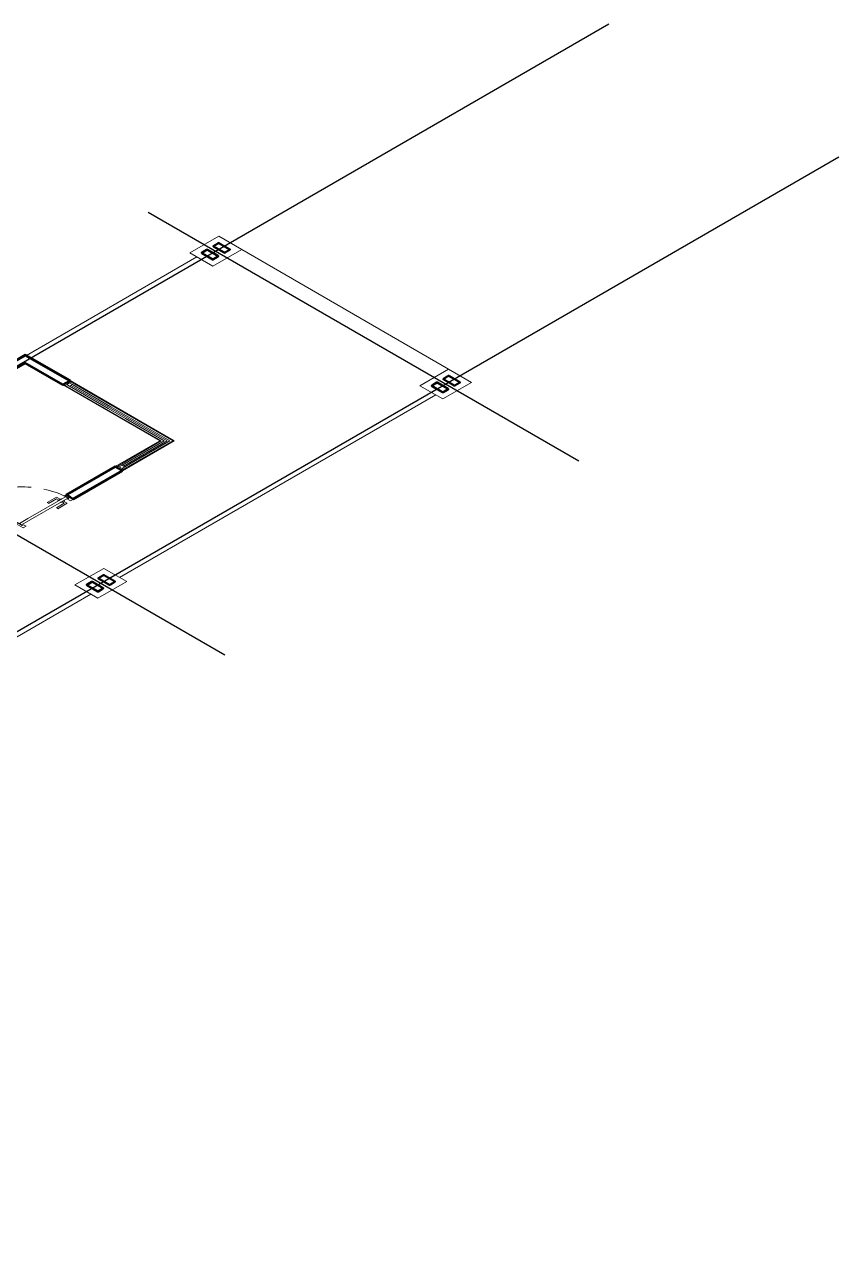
# Model space of a CAD drawing. Header units: metres. Extents: x 2 to 147, y 24 to 94.
# Drawn here: x 135.43 to 145.45, y 71.68 to 86.62 of the extents above; entities that cross this region are included whole.
import ezdxf

# ---------------------------------------------------------------- set-up
doc = ezdxf.new("R2010")
doc.units = ezdxf.units.M
doc.header["$MEASUREMENT"] = 0
doc.linetypes.add('Planta Arq. F1$0$HIDDEN', pattern=[9.525, 6.35, -3.175])
doc.layers.get('Defpoints').update_dxf_attribs({"color": 171})
doc.layers.add('CIRCUITOS', color=5, linetype='Continuous')
for name, color, linetype, lineweight in [('Planta Arq. F1$0$A-DOOR', 1, 'Continuous', 18), ('Planta Arq. F1$0$A-DOOR-HDLN', 1, 'Planta Arq. F1$0$HIDDEN', 9), ('Planta Arq. F1$0$A-FLOR', 1, 'Continuous', 18), ('Planta Arq. F1$0$A-GENM', 1, 'Continuous', 9), ('Planta Arq. F1$0$A-GLAZ', 1, 'Continuous', 18), ('Planta Arq. F1$0$A-WALL', 1, 'Continuous', 18), ('Planta Arq. F1$0$A-WALL-LOW', 1, 'Continuous', 18), ('Planta Arq. F1$0$S-COLS', 1, 'Continuous', 9), ('Planta Arq. F1$0$S-Pedestales', 1, 'Continuous', 9)]:
    doc.layers.add(name, color=color, linetype=linetype, lineweight=lineweight)

# ---------------------------------------------------------------- blocks, each defined once
blk = doc.blocks.new('Planta Arq. F1$0$M_HSS-Hollow Structural Section-Column - HSS203_2X101_6X4_8-V22-NPT 0_00 F1')
at = {"layer": 'Planta Arq. F1$0$S-COLS'}
h = blk.add_hatch(dxfattribs=at)
h.set_pattern_fill('FP_75', color=256, style=0, pattern_type=2)
h.set_pattern_definition([(225, (30.407, 12.594), (0.125865, -0.125865), []), (225, (30.407, 12.404), (0.125865, -0.125865), [])])
h.paths.add_polyline_path([(-0.042, 0.101), (-0.048, 0.099), (-0.051, 0.093), (-0.051, -0.093), (-0.048, -0.099), (-0.042, -0.102), (0.042, -0.102), (0.048, -0.099), (0.051, -0.093), (0.051, 0.093), (0.048, 0.099), (0.042, 0.101)], flags=0)
h.paths.add_polyline_path([(-0.042, 0.097), (0.042, 0.097), (0.045, 0.096), (0.047, 0.093), (0.047, -0.093), (0.045, -0.096), (0.042, -0.097), (-0.042, -0.097), (-0.045, -0.096), (-0.047, -0.093), (-0.047, 0.093), (-0.045, 0.096)], flags=0)
at = {"layer": 'Planta Arq. F1$0$S-COLS', "lineweight": 40}
for p, q in [((-0.051, 0.093), (-0.051, -0.093)), ((-0.047, -0.093), (-0.047, 0.093)), ((0.042, 0.101), (-0.042, 0.101)), ((-0.042, 0.097), (0.042, 0.097)), ((0.047, 0.093), (0.047, -0.093)), ((0.051, -0.093), (0.051, 0.093)), ((0.042, -0.097), (-0.042, -0.097)), ((-0.042, -0.102), (0.042, -0.102))]:
    blk.add_line(p, q, dxfattribs=at)
for centre, radius, start, end in [((-0.042, 0.093), 0.00884, 90, 180), ((-0.042, 0.093), 0.00442, 90, 180), ((0.042, 0.093), 0.00884, 360, 90), ((0.042, 0.093), 0.00442, 0, 90), ((-0.042, -0.093), 0.00884, 180, 270), ((-0.042, -0.093), 0.00442, 180, 270), ((0.042, -0.093), 0.00884, 270, 360), ((0.042, -0.093), 0.00442, 270, 0)]:
    blk.add_arc(centre, radius, start, end, dxfattribs=at)
blk = doc.blocks.new('Planta Arq. F1$0$M_HSS-Hollow Structural Section-Column - HSS203_2X101_6X4_8-V23-NPT 0_00 F1')
at = {"layer": 'Planta Arq. F1$0$S-COLS'}
h = blk.add_hatch(dxfattribs=at)
h.set_pattern_fill('FP_76', color=256, style=0, pattern_type=2)
h.set_pattern_definition([(45, (-30.609, -12.594), (-0.125865, 0.125865), []), (45, (-30.609, -12.404), (-0.125865, 0.125865), [])])
h.paths.add_polyline_path([(0.042, -0.102), (0.048, -0.099), (0.051, -0.093), (0.051, 0.093), (0.048, 0.099), (0.042, 0.101), (-0.042, 0.101), (-0.048, 0.099), (-0.051, 0.093), (-0.051, -0.093), (-0.048, -0.099), (-0.042, -0.102)], flags=0)
h.paths.add_polyline_path([(-0.042, -0.097), (-0.045, -0.096), (-0.047, -0.093), (-0.047, 0.093), (-0.045, 0.096), (-0.042, 0.097), (0.042, 0.097), (0.045, 0.096), (0.047, 0.093), (0.047, -0.093), (0.045, -0.096), (0.042, -0.097)], flags=0)
at = {"layer": 'Planta Arq. F1$0$S-COLS', "lineweight": 40}
for p, q in [((-0.051, -0.093), (-0.051, 0.093)), ((-0.047, 0.093), (-0.047, -0.093)), ((-0.042, 0.101), (0.042, 0.101)), ((0.042, 0.097), (-0.042, 0.097)), ((0.047, -0.093), (0.047, 0.093)), ((0.051, 0.093), (0.051, -0.093)), ((-0.042, -0.097), (0.042, -0.097)), ((0.042, -0.102), (-0.042, -0.102))]:
    blk.add_line(p, q, dxfattribs=at)
for centre, radius, start, end in [((-0.042, 0.093), 0.00884, 90, 180), ((-0.042, 0.093), 0.00442, 90, 180), ((0.042, 0.093), 0.00884, 0, 90), ((0.042, 0.093), 0.00442, 360, 90), ((-0.042, -0.093), 0.00884, 180, 270), ((-0.042, -0.093), 0.00442, 180, 270), ((0.042, -0.093), 0.00442, 270, 360), ((0.042, -0.093), 0.00884, 270, 0)]:
    blk.add_arc(centre, radius, start, end, dxfattribs=at)
blk = doc.blocks.new('Planta Arq. F1$0$M_HSS-Hollow Structural Section-Column - HSS203_2X101_6X4_8-V24-NPT 0_00 F1')
at = {"layer": 'Planta Arq. F1$0$S-COLS'}
h = blk.add_hatch(dxfattribs=at)
h.set_pattern_fill('FP_77', color=256, style=0, pattern_type=2)
h.set_pattern_definition([(225, (30.407, 8.594), (0.125865, -0.125865), []), (225, (30.407, 8.404), (0.125865, -0.125865), [])])
h.paths.add_polyline_path([(-0.042, 0.101), (-0.048, 0.099), (-0.051, 0.093), (-0.051, -0.093), (-0.048, -0.099), (-0.042, -0.102), (0.042, -0.102), (0.048, -0.099), (0.051, -0.093), (0.051, 0.093), (0.048, 0.099), (0.042, 0.101)], flags=0)
h.paths.add_polyline_path([(-0.042, 0.097), (0.042, 0.097), (0.045, 0.096), (0.047, 0.093), (0.047, -0.093), (0.045, -0.096), (0.042, -0.097), (-0.042, -0.097), (-0.045, -0.096), (-0.047, -0.093), (-0.047, 0.093), (-0.045, 0.096)], flags=0)
at = {"layer": 'Planta Arq. F1$0$S-COLS', "lineweight": 40}
for p, q in [((-0.051, 0.093), (-0.051, -0.093)), ((-0.047, -0.093), (-0.047, 0.093)), ((0.042, 0.101), (-0.042, 0.101)), ((-0.042, 0.097), (0.042, 0.097)), ((0.047, 0.093), (0.047, -0.093)), ((0.051, -0.093), (0.051, 0.093)), ((0.042, -0.097), (-0.042, -0.097)), ((-0.042, -0.102), (0.042, -0.102))]:
    blk.add_line(p, q, dxfattribs=at)
for centre, radius, start, end in [((-0.042, 0.093), 0.00884, 90, 180), ((-0.042, 0.093), 0.00442, 90, 180), ((0.042, 0.093), 0.00884, 360, 90), ((0.042, 0.093), 0.00442, 0, 90), ((-0.042, -0.093), 0.00884, 180, 270), ((-0.042, -0.093), 0.00442, 180, 270), ((0.042, -0.093), 0.00442, 270, 0), ((0.042, -0.093), 0.00884, 270, 360)]:
    blk.add_arc(centre, radius, start, end, dxfattribs=at)
blk = doc.blocks.new('Planta Arq. F1$0$M_HSS-Hollow Structural Section-Column - HSS203_2X101_6X4_8-V25-NPT 0_00 F1')
at = {"layer": 'Planta Arq. F1$0$S-COLS'}
h = blk.add_hatch(dxfattribs=at)
h.set_pattern_fill('FP_78', color=256, style=0, pattern_type=2)
h.set_pattern_definition([(45, (-30.609, -8.594), (-0.125865, 0.125865), []), (45, (-30.609, -8.404), (-0.125865, 0.125865), [])])
h.paths.add_polyline_path([(0.042, -0.102), (0.048, -0.099), (0.051, -0.093), (0.051, 0.093), (0.048, 0.099), (0.042, 0.101), (-0.042, 0.101), (-0.048, 0.099), (-0.051, 0.093), (-0.051, -0.093), (-0.048, -0.099), (-0.042, -0.102)], flags=0)
h.paths.add_polyline_path([(-0.042, -0.097), (-0.045, -0.096), (-0.047, -0.093), (-0.047, 0.093), (-0.045, 0.096), (-0.042, 0.097), (0.042, 0.097), (0.045, 0.096), (0.047, 0.093), (0.047, -0.093), (0.045, -0.096), (0.042, -0.097)], flags=0)
at = {"layer": 'Planta Arq. F1$0$S-COLS', "lineweight": 40}
for p, q in [((-0.051, -0.093), (-0.051, 0.093)), ((-0.047, 0.093), (-0.047, -0.093)), ((-0.042, 0.101), (0.042, 0.101)), ((0.042, 0.097), (-0.042, 0.097)), ((0.047, -0.093), (0.047, 0.093)), ((0.051, 0.093), (0.051, -0.093)), ((-0.042, -0.097), (0.042, -0.097)), ((0.042, -0.102), (-0.042, -0.102))]:
    blk.add_line(p, q, dxfattribs=at)
for centre, radius, start, end in [((-0.042, 0.093), 0.00884, 90, 180), ((-0.042, 0.093), 0.00442, 90, 180), ((0.042, 0.093), 0.00884, 0, 90), ((0.042, 0.093), 0.00442, 360, 90), ((-0.042, -0.093), 0.00884, 180, 270), ((-0.042, -0.093), 0.00442, 180, 270), ((0.042, -0.093), 0.00884, 270, 0), ((0.042, -0.093), 0.00442, 270, 360)]:
    blk.add_arc(centre, radius, start, end, dxfattribs=at)
blk = doc.blocks.new('Planta Arq. F1$0$M_HSS-Hollow Structural Section-Column - HSS203_2X101_6X4_8-V28-NPT 0_00 F1')
at = {"layer": 'Planta Arq. F1$0$S-COLS'}
h = blk.add_hatch(dxfattribs=at)
h.set_pattern_fill('FP_81', color=256, style=0, pattern_type=2)
h.set_pattern_definition([(225, (24.407, 8.594), (0.125865, -0.125865), []), (225, (24.407, 8.404), (0.125865, -0.125865), [])])
h.paths.add_polyline_path([(-0.042, 0.101), (-0.048, 0.099), (-0.051, 0.093), (-0.051, -0.093), (-0.048, -0.099), (-0.042, -0.102), (0.042, -0.102), (0.048, -0.099), (0.051, -0.093), (0.051, 0.093), (0.048, 0.099), (0.042, 0.101)], flags=0)
h.paths.add_polyline_path([(-0.042, 0.097), (0.042, 0.097), (0.045, 0.096), (0.047, 0.093), (0.047, -0.093), (0.045, -0.096), (0.042, -0.097), (-0.042, -0.097), (-0.045, -0.096), (-0.047, -0.093), (-0.047, 0.093), (-0.045, 0.096)], flags=0)
at = {"layer": 'Planta Arq. F1$0$S-COLS', "lineweight": 40}
for p, q in [((-0.051, 0.093), (-0.051, -0.093)), ((-0.047, -0.093), (-0.047, 0.093)), ((0.042, 0.101), (-0.042, 0.101)), ((-0.042, 0.097), (0.042, 0.097)), ((0.047, 0.093), (0.047, -0.093)), ((0.051, -0.093), (0.051, 0.093)), ((0.042, -0.097), (-0.042, -0.097)), ((-0.042, -0.102), (0.042, -0.102))]:
    blk.add_line(p, q, dxfattribs=at)
for centre, radius, start, end in [((-0.042, 0.093), 0.00884, 90, 180), ((-0.042, 0.093), 0.00442, 90, 180), ((0.042, 0.093), 0.00884, 360, 90), ((0.042, 0.093), 0.00442, 0, 90), ((-0.042, -0.093), 0.00884, 180, 270), ((-0.042, -0.093), 0.00442, 180, 270), ((0.042, -0.093), 0.00442, 270, 0), ((0.042, -0.093), 0.00884, 270, 360)]:
    blk.add_arc(centre, radius, start, end, dxfattribs=at)
blk = doc.blocks.new('Planta Arq. F1$0$M_HSS-Hollow Structural Section-Column - HSS203_2X101_6X4_8-V29-NPT 0_00 F1')
at = {"layer": 'Planta Arq. F1$0$S-COLS'}
h = blk.add_hatch(dxfattribs=at)
h.set_pattern_fill('FP_82', color=256, style=0, pattern_type=2)
h.set_pattern_definition([(45, (-24.609, -8.594), (-0.125865, 0.125865), []), (45, (-24.609, -8.404), (-0.125865, 0.125865), [])])
h.paths.add_polyline_path([(0.042, -0.102), (0.048, -0.099), (0.051, -0.093), (0.051, 0.093), (0.048, 0.099), (0.042, 0.101), (-0.043, 0.101), (-0.048, 0.099), (-0.051, 0.093), (-0.051, -0.093), (-0.048, -0.099), (-0.042, -0.102)], flags=0)
h.paths.add_polyline_path([(-0.042, -0.097), (-0.045, -0.096), (-0.047, -0.093), (-0.047, 0.093), (-0.045, 0.096), (-0.042, 0.097), (0.042, 0.097), (0.045, 0.096), (0.047, 0.093), (0.047, -0.093), (0.045, -0.096), (0.042, -0.097)], flags=0)
at = {"layer": 'Planta Arq. F1$0$S-COLS', "lineweight": 40}
for p, q in [((-0.051, -0.093), (-0.051, 0.093)), ((-0.047, 0.093), (-0.047, -0.093)), ((-0.042, 0.101), (0.042, 0.101)), ((0.042, 0.097), (-0.042, 0.097)), ((0.047, -0.093), (0.047, 0.093)), ((0.051, 0.093), (0.051, -0.093)), ((-0.042, -0.097), (0.042, -0.097)), ((0.042, -0.102), (-0.042, -0.102))]:
    blk.add_line(p, q, dxfattribs=at)
for centre, radius, start, end in [((-0.042, 0.093), 0.00884, 90, 180), ((-0.042, 0.093), 0.00442, 90, 180), ((0.042, 0.093), 0.00884, 0, 90), ((0.042, 0.093), 0.00442, 360, 90), ((-0.042, -0.093), 0.00884, 180, 270), ((-0.042, -0.093), 0.00442, 180, 270), ((0.042, -0.093), 0.00884, 270, 0), ((0.042, -0.093), 0.00442, 270, 360)]:
    blk.add_arc(centre, radius, start, end, dxfattribs=at)
blk = doc.blocks.new('Planta Arq. F1$0$VENTANA ESQUINERA - VENTANA ESQUINERA-553148-NPT 0_00 F1')
at = {"layer": 'Planta Arq. F1$0$A-GLAZ'}
for p, q in [((-0.8, 0.838), (-0.9, 0.838)), ((-0.9, 0.838), (-0.9, 0.808)), ((-0.9, 0.808), (-0.9, -0.05)), ((-0.9, 0.808), (-0.8, 0.808)), ((-0.875, 0.808), (-0.875, 0.758)), ((-0.825, 0.808), (-0.875, 0.808)), ((-0.875, 0.758), (-0.825, 0.758)), ((-0.875, -0.025), (-0.875, 0.758)), ((-0.85, 0), (-0.85, 0.758)), ((-0.825, 0.758), (-0.825, 0.808)), ((-0.825, 0.025), (-0.825, 0.758)), ((-0.8, 0.808), (-0.8, 0.838)), ((-0.8, 0.05), (-0.8, 0.808)), ((-0.875, 0.05), (-0.875, 0.67)), ((-0.825, 0.025), (-0.15, 0.025)), ((0.87, 0.05), (-0.8, 0.05)), ((-0.15, 0.025), (0.15, 0.025)), ((0.15, 0.025), (0.82, 0.025)), ((0.87, 0.025), (0.82, 0.025)), ((0.82, 0.025), (0.82, -0.025)), ((0.9, 0.05), (0.87, 0.05)), ((0.87, 0.05), (0.87, -0.05)), ((0.87, -0.025), (0.87, 0.025)), ((0.9, -0.05), (0.9, 0.05)), ((-0.9, -0.05), (0.87, -0.05)), ((-0.15, -0.025), (-0.875, -0.025)), ((-0.85, 0), (0.82, 0)), ((0.15, -0.025), (-0.15, -0.025)), ((0.82, -0.025), (0.15, -0.025)), ((0.82, -0.025), (0.87, -0.025)), ((0.87, -0.05), (0.9, -0.05))]:
    blk.add_line(p, q, dxfattribs=at)
blk = doc.blocks.new('Planta Arq. F1$0$PUERTA con marco y selocia - 0_87 x 2_14 m-504301-NPT 0_00 F1')
at = {"layer": 'Planta Arq. F1$0$A-DOOR'}
for p, q in [((-0.385, 0.062), (-0.435, 0.062)), ((-0.435, 0.062), (-0.435, -0.062)), ((-0.405, -0.062), (-0.405, 0.013)), ((-0.405, 0.013), (-0.385, 0.013)), ((-0.385, 0.013), (-0.385, 0.062)), ((0.435, 0.062), (0.385, 0.062)), ((0.385, 0.062), (0.385, 0.013)), ((0.385, 0.013), (0.405, 0.013)), ((0.405, 0.013), (0.405, -0.062)), ((0.435, -0.062), (0.435, 0.062)), ((-0.435, -0.062), (-0.405, -0.062)), ((-0.402, -0.04), (-0.402, 0)), ((-0.402, 0), (-0.252, 0)), ((-0.252, -0.04), (-0.402, -0.04)), ((-0.252, 0), (0.252, 0)), ((0.252, -0.04), (-0.252, -0.04)), ((0.252, 0), (0.402, 0)), ((0.402, -0.04), (0.252, -0.04)), ((0.402, 0), (0.402, -0.04)), ((0.405, -0.062), (0.435, -0.062))]:
    blk.add_line(p, q, dxfattribs=at)
at = {"layer": 'Planta Arq. F1$0$A-DOOR-HDLN', "ltscale": 0.05}
blk.add_lwpolyline([(-0.405, 0, 0.414214), (0.405, -0.81), (0.405, 0)], format="xyb", dxfattribs=at)
at = {"layer": 'Planta Arq. F1$0$A-GENM'}
for p, q in [((-0.335, 0.008), (-0.335, 0)), ((-0.335, 0.008), (-0.335, 0.008)), ((-0.335, 0.008), (-0.332, 0.008)), ((-0.335, 0.006), (-0.335, 0)), ((-0.332, 0.008), (-0.278, 0.008)), ((-0.318, 0.072), (-0.318, 0.008)), ((-0.155, 0.072), (-0.318, 0.072)), ((-0.293, 0.008), (-0.293, 0.047)), ((-0.293, 0.047), (-0.155, 0.047)), ((-0.278, 0.008), (-0.275, 0.008)), ((-0.275, 0), (-0.275, 0.008)), ((-0.275, 0.008), (-0.275, 0.008)), ((-0.275, 0), (-0.275, 0.006)), ((-0.155, 0.072), (-0.155, 0.07)), ((-0.155, 0.05), (-0.155, 0.07)), ((-0.155, 0.05), (-0.155, 0.047)), ((-0.335, -0.04), (-0.335, -0.046)), ((-0.335, -0.04), (-0.335, -0.048)), ((-0.332, -0.048), (-0.335, -0.048)), ((-0.335, -0.048), (-0.335, -0.048)), ((-0.278, -0.048), (-0.332, -0.048)), ((-0.318, -0.048), (-0.318, -0.113)), ((-0.318, -0.113), (-0.155, -0.113)), ((-0.293, -0.088), (-0.293, -0.048)), ((-0.155, -0.088), (-0.293, -0.088)), ((-0.275, -0.048), (-0.278, -0.048)), ((-0.275, -0.046), (-0.275, -0.04)), ((-0.275, -0.048), (-0.275, -0.04)), ((-0.275, -0.048), (-0.275, -0.048)), ((-0.155, -0.088), (-0.155, -0.09)), ((-0.155, -0.11), (-0.155, -0.09)), ((-0.155, -0.11), (-0.155, -0.113))]:
    blk.add_line(p, q, dxfattribs=at)
for points, knots in [([(-0.315, 0.07), (-0.315, 0.07), (-0.316, 0.071), (-0.316, 0.071), (-0.316, 0.071), (-0.316, 0.071), (-0.317, 0.072), (-0.317, 0.072), (-0.317, 0.072), (-0.317, 0.072), (-0.317, 0.072), (-0.317, 0.072), (-0.317, 0.072), (-0.318, 0.072), (-0.318, 0.072)], [0, 0, 0, 0, 0.166667, 0.25, 0.333333, 0.375, 0.416667, 0.5, 0.541667, 0.583333, 0.666667, 0.75, 0.833333, 1, 1, 1, 1]), ([(-0.293, 0.047), (-0.293, 0.047), (-0.293, 0.048), (-0.293, 0.048), (-0.293, 0.048), (-0.293, 0.048), (-0.293, 0.048), (-0.293, 0.048), (-0.293, 0.048), (-0.294, 0.049), (-0.294, 0.049), (-0.294, 0.049), (-0.294, 0.049), (-0.295, 0.05), (-0.295, 0.05)], [0, 0, 0, 0, 0.166667, 0.25, 0.333333, 0.416667, 0.458333, 0.5, 0.583333, 0.666667, 0.708333, 0.75, 0.833333, 1, 1, 1, 1]), ([(-0.318, -0.113), (-0.318, -0.113), (-0.317, -0.112), (-0.317, -0.112), (-0.317, -0.112), (-0.317, -0.112), (-0.317, -0.112), (-0.317, -0.112), (-0.317, -0.112), (-0.316, -0.111), (-0.316, -0.111), (-0.316, -0.111), (-0.316, -0.111), (-0.315, -0.11), (-0.315, -0.11)], [0, 0, 0, 0, 0.166667, 0.25, 0.333333, 0.416667, 0.458333, 0.5, 0.583333, 0.666667, 0.708333, 0.75, 0.833333, 1, 1, 1, 1]), ([(-0.295, -0.09), (-0.295, -0.09), (-0.294, -0.089), (-0.294, -0.089), (-0.294, -0.089), (-0.294, -0.089), (-0.293, -0.088), (-0.293, -0.088), (-0.293, -0.088), (-0.293, -0.088), (-0.293, -0.088), (-0.293, -0.088), (-0.293, -0.088), (-0.293, -0.088), (-0.293, -0.088)], [0, 0, 0, 0, 0.166667, 0.25, 0.333333, 0.375, 0.416667, 0.5, 0.541667, 0.583333, 0.666667, 0.75, 0.833333, 1, 1, 1, 1])]:
    blk.add_open_spline(points, degree=3, knots=knots, dxfattribs=at)
blk = doc.blocks.new('Planta Arq. F1', base_point=(11.23, 0.981))
at = {"layer": 'Defpoints'}
for p, q in [((29.48, 1.958), (29.48, -5.374)), ((35.48, 1.958), (35.48, -5.531)), ((42.314, 0.781), (9.712, 0.781)), ((42.314, -3.219), (9.712, -3.219))]:
    blk.add_line(p, q, dxfattribs=at)
at = {"layer": 'Planta Arq. F1$0$A-FLOR'}
for p, q in [((32.263, 0.859), (35.23, 0.859)), ((35.73, 0.581), (35.73, -3.019)), ((29.23, -3.296), (23.73, -3.296)), ((35.23, -3.296), (29.73, -3.296))]:
    blk.add_line(p, q, dxfattribs=at)
at = {"layer": 'Planta Arq. F1$0$A-WALL', "lineweight": 40}
for p, q in [((32.263, 0.878), (31.436, 0.878)), ((31.436, 0.754), (32.139, 0.754)), ((32.139, 0.754), (32.139, 0.1)), ((32.263, 0.1), (32.263, 0.878)), ((32.139, 0.1), (32.263, 0.1)), ((31.363, -1.588), (30.509, -1.588)), ((30.509, -1.588), (30.509, -1.712)), ((31.363, -1.712), (31.363, -1.588)), ((30.509, -1.712), (31.363, -1.712))]:
    blk.add_line(p, q, dxfattribs=at)
at = {"layer": 'Planta Arq. F1$0$A-WALL'}
for p, q in [((32.244, 0.859), (31.436, 0.859)), ((31.449, 0.767), (32.152, 0.767)), ((32.152, 0.767), (32.152, 0.112)), ((32.244, 0.1), (32.244, 0.859)), ((32.152, 0.112), (32.201, 0.112)), ((32.201, 0.1), (32.201, 0.112)), ((30.522, -1.601), (30.522, -1.65)), ((31.35, -1.601), (30.522, -1.601)), ((31.35, -1.65), (31.35, -1.601)), ((30.509, -1.65), (30.522, -1.65)), ((30.509, -1.693), (31.363, -1.693)), ((31.35, -1.65), (31.363, -1.65))]:
    blk.add_line(p, q, dxfattribs=at)
at = {"layer": 'Planta Arq. F1$0$A-WALL-LOW'}
for p, q in [((32.139, -1.588), (32.139, 0.1)), ((32.263, 0.1), (32.263, -1.712)), ((31.363, -1.588), (32.139, -1.588)), ((32.263, -1.712), (31.363, -1.712))]:
    blk.add_line(p, q, dxfattribs=at)
at = {"layer": 'Planta Arq. F1$0$S-Pedestales'}
for p, q in [((35.23, 0.981), (35.73, 0.981)), ((35.23, 0.581), (35.23, 0.981)), ((35.73, 0.981), (35.73, 0.581)), ((35.73, 0.581), (35.23, 0.581)), ((29.23, -3.019), (29.73, -3.019)), ((29.23, -3.419), (29.23, -3.019)), ((29.73, -3.019), (29.73, -3.419)), ((35.23, -3.019), (35.73, -3.019)), ((35.23, -3.419), (35.23, -3.019)), ((35.73, -3.019), (35.73, -3.419)), ((29.73, -3.419), (29.23, -3.419)), ((35.73, -3.419), (35.23, -3.419))]:
    blk.add_line(p, q, dxfattribs=at)
at = {"layer": 'Planta Arq. F1$0$A-DOOR', "rotation": 180.0000000000008}
blk.add_blockref('Planta Arq. F1$0$PUERTA con marco y selocia - 0_87 x 2_14 m-504301-NPT 0_00 F1', (30.074, -1.65), dxfattribs=at)
at = {"layer": 'Planta Arq. F1$0$A-GLAZ', "rotation": 90.00000000000081}
blk.add_blockref('Planta Arq. F1$0$VENTANA ESQUINERA - VENTANA ESQUINERA-553148-NPT 0_00 F1', (32.201, -0.8), dxfattribs=at)
at = {"layer": 'Planta Arq. F1$0$S-COLS', "rotation": 180}
for name, p in [('Planta Arq. F1$0$M_HSS-Hollow Structural Section-Column - HSS203_2X101_6X4_8-V22-NPT 0_00 F1', (35.379, 0.781)), ('Planta Arq. F1$0$M_HSS-Hollow Structural Section-Column - HSS203_2X101_6X4_8-V28-NPT 0_00 F1', (29.379, -3.219)), ('Planta Arq. F1$0$M_HSS-Hollow Structural Section-Column - HSS203_2X101_6X4_8-V24-NPT 0_00 F1', (35.379, -3.219))]:
    blk.add_blockref(name, p, dxfattribs=at)
at = {"layer": 'Planta Arq. F1$0$S-COLS'}
for name, p in [('Planta Arq. F1$0$M_HSS-Hollow Structural Section-Column - HSS203_2X101_6X4_8-V23-NPT 0_00 F1', (35.581, 0.781)), ('Planta Arq. F1$0$M_HSS-Hollow Structural Section-Column - HSS203_2X101_6X4_8-V29-NPT 0_00 F1', (29.581, -3.219)), ('Planta Arq. F1$0$M_HSS-Hollow Structural Section-Column - HSS203_2X101_6X4_8-V25-NPT 0_00 F1', (35.581, -3.219))]:
    blk.add_blockref(name, p, dxfattribs=at)

msp = doc.modelspace()

# ---------------------------------------------------------------- block references
at = {"layer": 'CIRCUITOS', "color": 1, "extrusion": (0, 0.816497, 0.57735), "rotation": 225}
msp.add_blockref('Planta Arq. F1', (-120.4977, -38.1263, 63.6918), dxfattribs=at)

doc.saveas('drawing.dxf')
